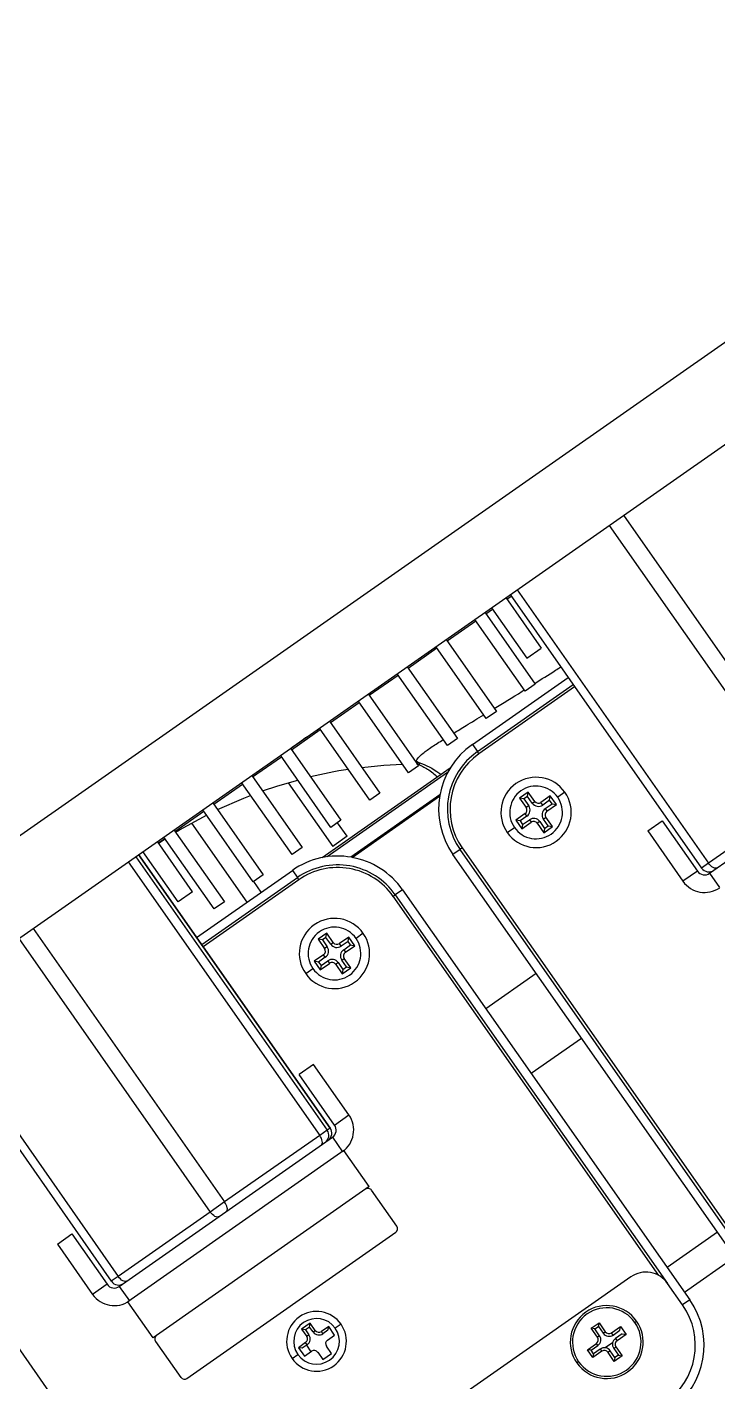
# Model space of a CAD drawing. Header units: millimetres. Extents: x 152904052 to 153933663, y 538271515 to 539240469.
# Drawn here: x 153458772 to 153458850.6, y 538574044.6 to 538574198.8 of the extents above; entities that cross this region are included whole.
import ezdxf

# ---------------------------------------------------------------- set-up
doc = ezdxf.new("R2010")
doc.units = ezdxf.units.MM
doc.layers.add('POWR', color=5, linetype='Continuous')

msp = doc.modelspace()

# ---------------------------------------------------------------- linework, layer by layer
at = {"layer": 'POWR', "color": 7}
for p, q in [((153459055.37, 538574305.75), (153458743.64, 538574087.48)), ((153458760.39, 538574087.61), (153458981.56, 538574242.48)), ((153458694.37, 538574157.84), (153458881.01, 538573891.29)), ((153458839.84, 538574143.24), (153458861.63, 538574112.11)), ((153458838.2, 538574142.09), (153458860, 538574110.97)), ((153458826.57, 538574133.71), (153458827.06, 538574134.05)), ((153458826.94, 538574134.21), (153458848.74, 538574103.08)), ((153458827.73, 538574134.76), (153458849.52, 538574103.63)), ((153458824.19, 538574132.04), (153458824.93, 538574132.56)), ((153458824.82, 538574132.72), (153458828.83, 538574126.99)), ((153458826.45, 538574133.87), (153458830.47, 538574128.13)), ((153458819.77, 538574128.94), (153458823.05, 538574131.24)), ((153458828.67, 538574123.21), (153458822.93, 538574131.4)), ((153458824.08, 538574132.21), (153458829.81, 538574124.01)), ((153458815.35, 538574125.85), (153458818.62, 538574128.14)), ((153458824.24, 538574120.11), (153458818.51, 538574128.31)), ((153458819.66, 538574129.11), (153458825.39, 538574120.92)), ((153458828.83, 538574126.99), (153458830.47, 538574128.13)), ((153458810.92, 538574122.75), (153458814.2, 538574125.04)), ((153458819.82, 538574117.02), (153458814.09, 538574125.21)), ((153458815.23, 538574126.01), (153458820.97, 538574117.82)), ((153458822.65, 538574117.16), (153458833.54, 538574124.79)), ((153458823.22, 538574116.35), (153458834.11, 538574123.97)), ((153458834.29, 538574123.73), (153458823.39, 538574116.1)), ((153458829.81, 538574124.01), (153458828.67, 538574123.21)), ((153458806.5, 538574119.65), (153458809.78, 538574121.95)), ((153458815.4, 538574113.92), (153458809.66, 538574122.11)), ((153458810.81, 538574122.91), (153458816.54, 538574114.72)), ((153458825.39, 538574120.92), (153458824.24, 538574120.11)), ((153458802.08, 538574116.56), (153458805.35, 538574118.85)), ((153458810.97, 538574110.82), (153458805.24, 538574119.01)), ((153458806.39, 538574119.82), (153458812.12, 538574111.62)), ((153458849.64, 538574102.5), (153458873.89, 538574119.47)), ((153458820.97, 538574117.82), (153458819.82, 538574117.02)), ((153458822.65, 538574117.16), (153458823.22, 538574116.35)), ((153458797.65, 538574113.46), (153458800.93, 538574115.75)), ((153458806.55, 538574107.72), (153458800.82, 538574115.92)), ((153458801.96, 538574116.72), (153458807.7, 538574108.53)), ((153458823.39, 538574116.1), (153458823.22, 538574116.35)), ((153458805.55, 538574104.27), (153458820.13, 538574114.49)), ((153458819.84, 538574113.98), (153458806.12, 538574104.37)), ((153458816.54, 538574114.72), (153458815.4, 538574113.92)), ((153458816.47, 538574115.05), (153458816.28, 538574115.24)), ((153458816.29, 538574114.96), (153458816.68, 538574114.96)), ((153458793.23, 538574110.36), (153458796.51, 538574112.65)), ((153458802.13, 538574104.63), (153458796.39, 538574112.82)), ((153458797.54, 538574113.62), (153458803.27, 538574105.43)), ((153458801.69, 538574112.8), (153458806.76, 538574105.55)), ((153458818.96, 538574111.41), (153458808.84, 538574104.32)), ((153458808.98, 538574104.3), (153458818.93, 538574111.27)), ((153458812.12, 538574111.62), (153458810.97, 538574110.82)), ((153458829.01, 538574111.73), (153458828.03, 538574111.05)), ((153458828.03, 538574111.05), (153458828.78, 538574109.98)), ((153458828.52, 538574110.96), (153458828.03, 538574111.05)), ((153458828.93, 538574111.24), (153458828.52, 538574110.96)), ((153458828.52, 538574110.96), (153458829.06, 538574110.18)), ((153458828.93, 538574111.24), (153458829.01, 538574111.73)), ((153458829.47, 538574110.47), (153458828.93, 538574111.24)), ((153458829.76, 538574110.67), (153458829.01, 538574111.73)), ((153458831.52, 538574111.29), (153458830.46, 538574110.55)), ((153458831.43, 538574110.8), (153458831.52, 538574111.29)), ((153458832.21, 538574110.31), (153458831.52, 538574111.29)), ((153458833.18, 538574111.72), (153458832.36, 538574111.14)), ((153458860, 538574110.97), (153458849.52, 538574103.63)), ((153458788.81, 538574107.26), (153458792.08, 538574109.56)), ((153458797.7, 538574101.53), (153458791.97, 538574109.72)), ((153458793.12, 538574110.52), (153458798.85, 538574102.33)), ((153458829.06, 538574110.18), (153458828.78, 538574109.98)), ((153458829.47, 538574110.47), (153458829.76, 538574110.67)), ((153458830.66, 538574110.26), (153458830.46, 538574110.55)), ((153458831.43, 538574110.8), (153458830.66, 538574110.26)), ((153458830.94, 538574109.85), (153458831.72, 538574110.39)), ((153458830.94, 538574109.85), (153458831.14, 538574109.56)), ((153458831.14, 538574109.56), (153458832.21, 538574110.31)), ((153458831.72, 538574110.39), (153458831.43, 538574110.8)), ((153458831.72, 538574110.39), (153458832.21, 538574110.31)), ((153458790.68, 538574108.21), (153458796.99, 538574099.2)), ((153458807.7, 538574108.53), (153458806.55, 538574107.72)), ((153458808.4, 538574106.7), (153458807.31, 538574108.25)), ((153458828.65, 538574109.28), (153458827.59, 538574108.54)), ((153458827.59, 538574108.54), (153458828.28, 538574107.56)), ((153458828.08, 538574108.45), (153458827.59, 538574108.54)), ((153458828.86, 538574109), (153458828.08, 538574108.45)), ((153458828.08, 538574108.45), (153458828.36, 538574108.04)), ((153458828.28, 538574107.56), (153458829.34, 538574108.3)), ((153458828.36, 538574108.04), (153458828.28, 538574107.56)), ((153458828.36, 538574108.04), (153458829.14, 538574108.59)), ((153458828.86, 538574109), (153458828.65, 538574109.28)), ((153458829.14, 538574108.59), (153458829.34, 538574108.3)), ((153458830.33, 538574108.38), (153458830.04, 538574108.18)), ((153458830.04, 538574108.18), (153458830.78, 538574107.11)), ((153458830.33, 538574108.38), (153458830.87, 538574107.6)), ((153458830.73, 538574108.67), (153458831.02, 538574108.87)), ((153458831.28, 538574107.89), (153458830.73, 538574108.67)), ((153458830.78, 538574107.11), (153458831.77, 538574107.8)), ((153458830.87, 538574107.6), (153458831.28, 538574107.89)), ((153458831.77, 538574107.8), (153458831.02, 538574108.87)), ((153458831.28, 538574107.89), (153458831.77, 538574107.8)), ((153458842.6, 538574107.33), (153458844.24, 538574108.48)), ((153458844.24, 538574108.48), (153458848.25, 538574102.74)), ((153458786.92, 538574105.94), (153458787.66, 538574106.46)), ((153458786.93, 538574105.93), (153458787.69, 538574106.42)), ((153458793.28, 538574098.43), (153458787.54, 538574106.62)), ((153458788.69, 538574107.43), (153458794.43, 538574099.24)), ((153458808.4, 538574106.7), (153458806.92, 538574105.67)), ((153458826.62, 538574107.13), (153458827.44, 538574107.7)), ((153458830.87, 538574107.6), (153458830.78, 538574107.11)), ((153458842.6, 538574107.33), (153458846.61, 538574101.59)), ((153458789.18, 538574099.23), (153458785.17, 538574104.96)), ((153458790.82, 538574100.37), (153458786.81, 538574106.11)), ((153458803.27, 538574105.43), (153458802.13, 538574104.63)), ((153458806.92, 538574105.67), (153458806.76, 538574105.55)), ((153458821.26, 538574105.2), (153458820.44, 538574104.63)), ((153458821.5, 538574105.38), (153458821.26, 538574105.2)), ((153458852.23, 538574060.97), (153458821.26, 538574105.2)), ((153458821.5, 538574105.38), (153458851.73, 538574062.21)), ((153458783.48, 538574103.78), (153458805.28, 538574072.65)), ((153458784.34, 538574104.38), (153458806.14, 538574073.25)), ((153458806.48, 538574073.49), (153458784.68, 538574104.62)), ((153458784.68, 538574104.62), (153458806.47, 538574073.49)), ((153458853.13, 538574057.94), (153458820.44, 538574104.63)), ((153458849.52, 538574103.63), (153458848.74, 538574103.08)), ((153458791.28, 538574095.2), (153458802.17, 538574102.82)), ((153458791.85, 538574094.38), (153458802.74, 538574102.01)), ((153458802.91, 538574101.76), (153458792.02, 538574094.13)), ((153458798.85, 538574102.33), (153458797.7, 538574101.53)), ((153458802.17, 538574102.82), (153458802.74, 538574102.01)), ((153458802.91, 538574101.76), (153458802.74, 538574102.01)), ((153458848.25, 538574102.74), (153458846.61, 538574101.59)), ((153458849.64, 538574102.5), (153458850.79, 538574100.86)), ((153458790.82, 538574100.37), (153458789.18, 538574099.23)), ((153458798.63, 538574100.34), (153458797.77, 538574101.57)), ((153458814.7, 538574100.61), (153458813.88, 538574100.04)), ((153458814.7, 538574100.61), (153458847.4, 538574053.92)), ((153458794.43, 538574099.24), (153458793.28, 538574098.43)), ((153458813.64, 538574099.87), (153458813.88, 538574100.04)), ((153458843.86, 538574056.71), (153458813.64, 538574099.87)), ((153458813.88, 538574100.04), (153458844.86, 538574055.81)), ((153458772.67, 538574096.21), (153458794.46, 538574065.08)), ((153458806.08, 538574095.67), (153458805.09, 538574094.99)), ((153458805.99, 538574095.18), (153458806.08, 538574095.67)), ((153458806.82, 538574094.61), (153458806.08, 538574095.67)), ((153458810.24, 538574095.66), (153458809.42, 538574095.08)), ((153458771.03, 538574095.06), (153458792.83, 538574063.93)), ((153458805.09, 538574094.99), (153458805.84, 538574093.92)), ((153458805.58, 538574094.9), (153458805.09, 538574094.99)), ((153458805.99, 538574095.18), (153458805.58, 538574094.9)), ((153458805.58, 538574094.9), (153458806.13, 538574094.12)), ((153458806.13, 538574094.12), (153458805.84, 538574093.92)), ((153458806.54, 538574094.41), (153458805.99, 538574095.18)), ((153458806.54, 538574094.41), (153458806.82, 538574094.61)), ((153458808.58, 538574095.23), (153458807.52, 538574094.49)), ((153458807.72, 538574094.2), (153458807.52, 538574094.49)), ((153458808.5, 538574094.74), (153458807.72, 538574094.2)), ((153458808.01, 538574093.79), (153458808.78, 538574094.33)), ((153458808.21, 538574093.5), (153458809.27, 538574094.25)), ((153458808.5, 538574094.74), (153458808.58, 538574095.23)), ((153458808.78, 538574094.33), (153458808.5, 538574094.74)), ((153458809.27, 538574094.25), (153458808.58, 538574095.23)), ((153458808.78, 538574094.33), (153458809.27, 538574094.25)), ((153458805.72, 538574093.22), (153458804.65, 538574092.48)), ((153458805.14, 538574092.39), (153458804.65, 538574092.48)), ((153458804.65, 538574092.48), (153458805.34, 538574091.5)), ((153458805.92, 538574092.94), (153458805.14, 538574092.39)), ((153458805.14, 538574092.39), (153458805.43, 538574091.98)), ((153458805.43, 538574091.98), (153458806.2, 538574092.53)), ((153458805.92, 538574092.94), (153458805.72, 538574093.22)), ((153458806.2, 538574092.53), (153458806.41, 538574092.24)), ((153458807.8, 538574092.6), (153458808.08, 538574092.81)), ((153458808.34, 538574091.83), (153458807.8, 538574092.6)), ((153458808.01, 538574093.79), (153458808.21, 538574093.5)), ((153458808.83, 538574091.74), (153458808.08, 538574092.81)), ((153458803.69, 538574091.07), (153458804.51, 538574091.64)), ((153458805.34, 538574091.5), (153458806.41, 538574092.24)), ((153458805.43, 538574091.98), (153458805.34, 538574091.5)), ((153458807.39, 538574092.32), (153458807.1, 538574092.12)), ((153458807.1, 538574092.12), (153458807.85, 538574091.05)), ((153458807.39, 538574092.32), (153458807.93, 538574091.54)), ((153458807.85, 538574091.05), (153458808.83, 538574091.74)), ((153458807.93, 538574091.54), (153458807.85, 538574091.05)), ((153458807.93, 538574091.54), (153458808.34, 538574091.83)), ((153458808.34, 538574091.83), (153458808.83, 538574091.74)), ((153458824.17, 538574087.1), (153458829.9, 538574091.11)), ((153458760.55, 538574087.73), (153458782.35, 538574056.6)), ((153458759.77, 538574087.18), (153458781.57, 538574056.05)), ((153458829.33, 538574079.73), (153458835.06, 538574083.74)), ((153458804.59, 538574080.71), (153458802.95, 538574079.57)), ((153458808.6, 538574074.98), (153458804.59, 538574080.71)), ((153458806.97, 538574073.83), (153458802.95, 538574079.57)), ((153458806.97, 538574073.83), (153458808.6, 538574074.98)), ((153458782.47, 538574055.46), (153458806.72, 538574072.44)), ((153458805.28, 538574072.65), (153458794.46, 538574065.08)), ((153458806.14, 538574073.25), (153458805.28, 538574072.65)), ((153458806.47, 538574073.49), (153458806.14, 538574073.25)), ((153458806.48, 538574073.49), (153458806.47, 538574073.49)), ((153458806.72, 538574072.44), (153458807.87, 538574070.8)), ((153458808.03, 538574070.92), (153458783.46, 538574053.71)), ((153458810.9, 538574066.82), (153458808.03, 538574070.92)), ((153458810.9, 538574066.82), (153458786.32, 538574049.61)), ((153458814.05, 538574062.32), (153458811.19, 538574066.41)), ((153458794.46, 538574065.08), (153458792.83, 538574063.93)), ((153458792.83, 538574063.93), (153458782.35, 538574056.6)), ((153458790.18, 538574044.99), (153458813.93, 538574061.62)), ((153458850.55, 538574061.62), (153458844.82, 538574057.61)), ((153458775.43, 538574060.29), (153458777.07, 538574061.44)), ((153458775.43, 538574060.29), (153458779.44, 538574054.56)), ((153458777.07, 538574061.44), (153458781.08, 538574055.71)), ((153458852.53, 538574058.8), (153458846.79, 538574054.78)), ((153458781.08, 538574055.71), (153458779.44, 538574054.56)), ((153458782.35, 538574056.6), (153458781.57, 538574056.05)), ((153458782.47, 538574055.46), (153458783.62, 538574053.82)), ((153458840.68, 538574056.54), (153458790.1, 538574021.13)), ((153458846.58, 538574053.35), (153458844.86, 538574055.81)), ((153458847.4, 538574053.92), (153458846.58, 538574053.35)), ((153458786.32, 538574049.61), (153458783.46, 538574053.71)), ((153458804.21, 538574051.27), (153458803.22, 538574050.58)), ((153458804.13, 538574050.84), (153458803.65, 538574050.51)), ((153458804.13, 538574050.84), (153458804.21, 538574051.27)), ((153458804.53, 538574050.28), (153458804.13, 538574050.84)), ((153458804.78, 538574050.45), (153458804.21, 538574051.27)), ((153458806.3, 538574050.9), (153458805.48, 538574050.33)), ((153458806.22, 538574050.48), (153458806.3, 538574050.9)), ((153458806.98, 538574049.92), (153458806.3, 538574050.9)), ((153458807.71, 538574051.16), (153458807.05, 538574050.7)), ((153458836.17, 538574050.7), (153458837.07, 538574051.33)), ((153458836.59, 538574050.62), (153458836.99, 538574050.9)), ((153458836.99, 538574050.9), (153458837.07, 538574051.33)), ((153458836.99, 538574050.9), (153458837.53, 538574050.13)), ((153458837.07, 538574051.33), (153458837.78, 538574050.3)), ((153458838.48, 538574050.18), (153458839.5, 538574050.9)), ((153458839.43, 538574050.47), (153458839.5, 538574050.9)), ((153458839.5, 538574050.9), (153458840.14, 538574050)), ((153458841.13, 538574051.37), (153458841.34, 538574051.51)), ((153458786.61, 538574049.2), (153458789.48, 538574045.11)), ((153458803.22, 538574050.58), (153458803.8, 538574049.76)), ((153458803.65, 538574050.51), (153458803.22, 538574050.58)), ((153458803.65, 538574050.51), (153458804.05, 538574049.94)), ((153458804.05, 538574049.94), (153458803.8, 538574049.76)), ((153458804.53, 538574050.28), (153458804.78, 538574050.45)), ((153458805.65, 538574050.08), (153458805.48, 538574050.33)), ((153458806.22, 538574050.48), (153458805.65, 538574050.08)), ((153458806.17, 538574049.35), (153458806.98, 538574049.92)), ((153458836.88, 538574049.67), (153458836.17, 538574050.7)), ((153458836.59, 538574050.62), (153458836.17, 538574050.7)), ((153458837.13, 538574049.85), (153458836.59, 538574050.62)), ((153458837.13, 538574049.85), (153458836.88, 538574049.67)), ((153458837.53, 538574050.13), (153458837.78, 538574050.3)), ((153458838.66, 538574049.93), (153458838.48, 538574050.18)), ((153458838.66, 538574049.93), (153458839.43, 538574050.47)), ((153458839.71, 538574050.07), (153458838.94, 538574049.53)), ((153458838.94, 538574049.53), (153458839.11, 538574049.28)), ((153458840.14, 538574050), (153458839.11, 538574049.28)), ((153458839.71, 538574050.07), (153458840.14, 538574050)), ((153458840.08, 538574050.08), (153458840, 538574050.02)), ((153458802.14, 538574047.26), (153458802.79, 538574047.72)), ((153458803.68, 538574049.07), (153458802.86, 538574048.49)), ((153458802.86, 538574048.49), (153458803.54, 538574047.51)), ((153458803.28, 538574048.42), (153458802.86, 538574048.49)), ((153458803.85, 538574048.82), (153458803.28, 538574048.42)), ((153458803.54, 538574047.51), (153458804.36, 538574048.08)), ((153458803.85, 538574048.82), (153458803.68, 538574049.07)), ((153458803.77, 538574048.76), (153458804.28, 538574048.03)), ((153458805.06, 538574047.96), (153458805.63, 538574047.14)), ((153458805.63, 538574047.14), (153458806.62, 538574047.83)), ((153458806.62, 538574047.83), (153458806.04, 538574048.65)), ((153458835.74, 538574048.26), (153458836.76, 538574048.98)), ((153458836.37, 538574047.36), (153458835.74, 538574048.26)), ((153458836.16, 538574048.19), (153458835.74, 538574048.26)), ((153458836.16, 538574048.19), (153458836.94, 538574048.73)), ((153458836.44, 538574047.79), (153458836.16, 538574048.19)), ((153458837.39, 538574048.08), (153458836.37, 538574047.36)), ((153458836.44, 538574047.79), (153458836.37, 538574047.36)), ((153458837.21, 538574048.33), (153458836.44, 538574047.79)), ((153458836.94, 538574048.73), (153458836.76, 538574048.98)), ((153458837.21, 538574048.33), (153458837.39, 538574048.08)), ((153458838.61, 538574049.05), (153458837.78, 538574048.47)), ((153458838.34, 538574048.13), (153458838.09, 538574047.95)), ((153458838.8, 538574046.93), (153458838.09, 538574047.95)), ((153458838.88, 538574047.36), (153458838.34, 538574048.13)), ((153458838.74, 538574048.41), (153458838.99, 538574048.58)), ((153458838.74, 538574048.41), (153458839.28, 538574047.64)), ((153458839.28, 538574047.64), (153458838.88, 538574047.36)), ((153458838.99, 538574048.58), (153458839.71, 538574047.56)), ((153458839.28, 538574047.64), (153458839.71, 538574047.56)), ((153458834.74, 538574046.89), (153458834.54, 538574046.75)), ((153458839.71, 538574047.56), (153458838.8, 538574046.93)), ((153458838.88, 538574047.36), (153458838.8, 538574046.93))]:
    msp.add_line(p, q, dxfattribs=at)
at = {"layer": 'POWR', "color": 7, "flags": 128}
for points in [[(153458810.08, 538574114.54), (153458812.58, 538574114.8), (153458814.7, 538574114.92)], [(153458798.77, 538574111.86), (153458800.52, 538574112.44), (153458802.78, 538574113.11)], [(153458793.66, 538574109.74), (153458796.66, 538574111.06), (153458797.42, 538574111.35)], [(153458788.88, 538574107.16), (153458789.31, 538574107.42), (153458792.46, 538574109.15)], [(153458850.52, 538574103.11), (153458850.43, 538574103.07), (153458850.32, 538574103.06), (153458850.19, 538574103.08), (153458850.05, 538574103.14), (153458849.91, 538574103.23), (153458849.77, 538574103.34), (153458849.64, 538574103.48), (153458849.52, 538574103.63)], [(153458805.46, 538574071.56), (153458805.53, 538574071.63), (153458805.57, 538574071.73), (153458805.58, 538574071.85), (153458805.57, 538574071.99), (153458805.53, 538574072.15), (153458805.47, 538574072.32), (153458805.38, 538574072.49), (153458805.28, 538574072.65)], [(153458794.65, 538574063.99), (153458794.71, 538574064.06), (153458794.75, 538574064.15), (153458794.77, 538574064.28), (153458794.76, 538574064.42), (153458794.72, 538574064.58), (153458794.65, 538574064.75), (153458794.57, 538574064.91), (153458794.46, 538574065.08)], [(153458793.83, 538574063.41), (153458793.73, 538574063.37), (153458793.62, 538574063.36), (153458793.49, 538574063.39), (153458793.36, 538574063.44), (153458793.22, 538574063.53), (153458793.08, 538574063.64), (153458792.95, 538574063.78), (153458792.83, 538574063.93)], [(153458783.35, 538574056.08), (153458783.26, 538574056.04), (153458783.15, 538574056.03), (153458783.02, 538574056.05), (153458782.88, 538574056.11), (153458782.74, 538574056.19), (153458782.6, 538574056.31), (153458782.47, 538574056.44), (153458782.35, 538574056.6)]]:
    msp.add_lwpolyline(points, dxfattribs=at)
at = {"layer": 'POWR', "color": 7}
for centre, radius, start, end in [((153458827.81, 538574109.79), 9, 125, 215), ((153458827.81, 538574109.79), 8, 125, 215), ((153458827.81, 538574109.79), 7.7, 125, 215), ((153458816.83, 538574060.96), 54, 98.8488, 103.4898), ((153458829.9, 538574109.42), 4, 35, 215), ((153458829.9, 538574109.42), 3, 35, 215), ((153458829.9, 538574109.42), 4, 215, 35), ((153458829.9, 538574109.42), 3, 215, 35), ((153458828.37, 538574109.69), 0.5, 305, 35), ((153458828.37, 538574109.69), 0.851, 305, 35), ((153458830.17, 538574110.96), 0.851, 215, 305), ((153458830.17, 538574110.96), 0.5, 215, 305), ((153458831.43, 538574109.15), 0.851, 125, 215), ((153458831.43, 538574109.15), 0.5, 125, 215), ((153458829.63, 538574107.89), 0.851, 35, 125), ((153458829.63, 538574107.89), 0.5, 35, 125), ((153458807.33, 538574095.45), 9, 35, 125), ((153458807.33, 538574095.45), 8, 35, 125), ((153458807.33, 538574095.45), 7.7, 35, 125), ((153458849.07, 538574103.31), 1, 215, 305), ((153458849.56, 538574103.66), 1, 215, 305), ((153458849.07, 538574103.31), 3, 215, 305), ((153458806.96, 538574093.36), 4, 35, 215), ((153458806.96, 538574093.36), 4, 215, 35), ((153458806.96, 538574093.36), 3, 35, 215), ((153458806.96, 538574093.36), 3, 215, 35), ((153458805.43, 538574093.63), 0.5, 305, 35), ((153458805.43, 538574093.63), 0.851, 305, 35), ((153458807.23, 538574094.9), 0.851, 215, 305), ((153458807.23, 538574094.9), 0.5, 215, 305), ((153458806.69, 538574091.83), 0.851, 35, 125), ((153458808.49, 538574093.09), 0.851, 125, 215), ((153458808.49, 538574093.09), 0.5, 125, 215), ((153458806.69, 538574091.83), 0.5, 35, 125), ((153458806.15, 538574073.26), 3, 305, 35), ((153458805.32, 538574072.68), 1, 305.0109, 35.0109), ((153458805.66, 538574072.92), 1, 305, 35), ((153458805.66, 538574072.92), 1, 305.0109, 35.0109), ((153458806.15, 538574073.26), 1, 305, 35), ((153458810.78, 538574066.12), 0.5, 35, 125), ((153458813.64, 538574062.03), 0.5, 305, 35), ((153458842.4, 538574054.09), 3, 35, 125), ((153458781.9, 538574056.28), 1, 215, 305), ((153458782.39, 538574056.62), 1, 215, 305), ((153458781.9, 538574056.28), 3, 215, 305), ((153458840.02, 538574048.76), 9, 305, 35), ((153458804.92, 538574049.21), 3.4, 35, 215), ((153458837.94, 538574049.13), 4.15, 35, 215), ((153458837.94, 538574049.13), 3.9, 35, 215), ((153458840.02, 538574048.76), 8, 305, 35), ((153458804.92, 538574049.21), 3.4, 215, 35), ((153458804.92, 538574049.21), 2.6, 35, 215), ((153458837.94, 538574049.13), 4.15, 215, 35), ((153458837.94, 538574049.13), 3.9, 215, 35), ((153458787.02, 538574049.49), 0.5, 125, 215), ((153458804.92, 538574049.21), 2.6, 215, 35), ((153458803.39, 538574049.48), 0.5, 305, 35), ((153458803.39, 538574049.48), 0.807, 305, 35), ((153458805.19, 538574050.74), 0.807, 215, 305), ((153458805.19, 538574050.74), 0.5, 215, 305), ((153458806.45, 538574048.94), 0.5, 125, 215), ((153458836.47, 538574049.39), 0.5, 305, 35), ((153458836.47, 538574049.39), 0.807, 305, 35), ((153458838.19, 538574050.59), 0.807, 215, 305), ((153458838.19, 538574050.59), 0.5, 215, 305), ((153458839.4, 538574048.87), 0.807, 125, 215), ((153458839.4, 538574048.87), 0.5, 125, 215), ((153458804.65, 538574047.67), 0.5, 35, 125), ((153458837.68, 538574047.67), 0.807, 35, 125), ((153458837.68, 538574047.67), 0.5, 35, 125), ((153458789.89, 538574045.4), 0.5, 215, 305)]:
    msp.add_arc(centre, radius, start, end, dxfattribs=at)
for points, knots in [([(153458829.75, 538574124.11), (153458830.51, 538574124.59), (153458831.46, 538574125.18), (153458832.5, 538574125.86), (153458832.71, 538574125.99)], [0, 0, 0, 0, 0.807737, 1, 1, 1, 1]), ([(153458825.15, 538574121.26), (153458826.15, 538574121.87), (153458827.22, 538574122.52), (153458828.48, 538574123.31), (153458828.56, 538574123.36)], [0, 0, 0, 0, 0.932568, 1, 1, 1, 1]), ([(153458820.53, 538574118.45), (153458820.98, 538574118.72), (153458821.97, 538574119.32), (153458823.26, 538574120.11), (153458823.95, 538574120.53)], [0, 0, 0, 0, 0.460782, 1, 1, 1, 1]), ([(153458803.82, 538574118.02), (153458803.76, 538574117.98), (153458803.42, 538574117.71), (153458802.87, 538574117.3), (153458802.31, 538574116.91), (153458802.04, 538574116.73), (153458801.98, 538574116.69)], [0, 0, 0, 0, 0.090275, 0.559324, 0.902777, 1, 1, 1, 1]), ([(153458816.28, 538574115.24), (153458816.32, 538574115.35), (153458816.4, 538574115.59), (153458816.99, 538574116.15), (153458817.96, 538574116.84), (153458818.9, 538574117.44), (153458819.33, 538574117.71)], [0, 0, 0, 0, 0.254532, 0.508983, 0.770758, 1, 1, 1, 1]), ([(153458816.28, 538574115.24), (153458817.06, 538574114.92), (153458818.02, 538574114.53), (153458818.92, 538574113.87), (153458819.08, 538574113.75)], [0, 0, 0, 0, 0.823845, 1, 1, 1, 1]), ([(153458816.42, 538574114.96), (153458816.81, 538574114.76), (153458817.66, 538574114.35), (153458818.32, 538574113.78), (153458818.68, 538574113.47)], [0, 0, 0, 0, 0.457647, 1, 1, 1, 1])]:
    msp.add_open_spline(points, degree=3, knots=knots, dxfattribs=at)

doc.saveas('drawing.dxf')
